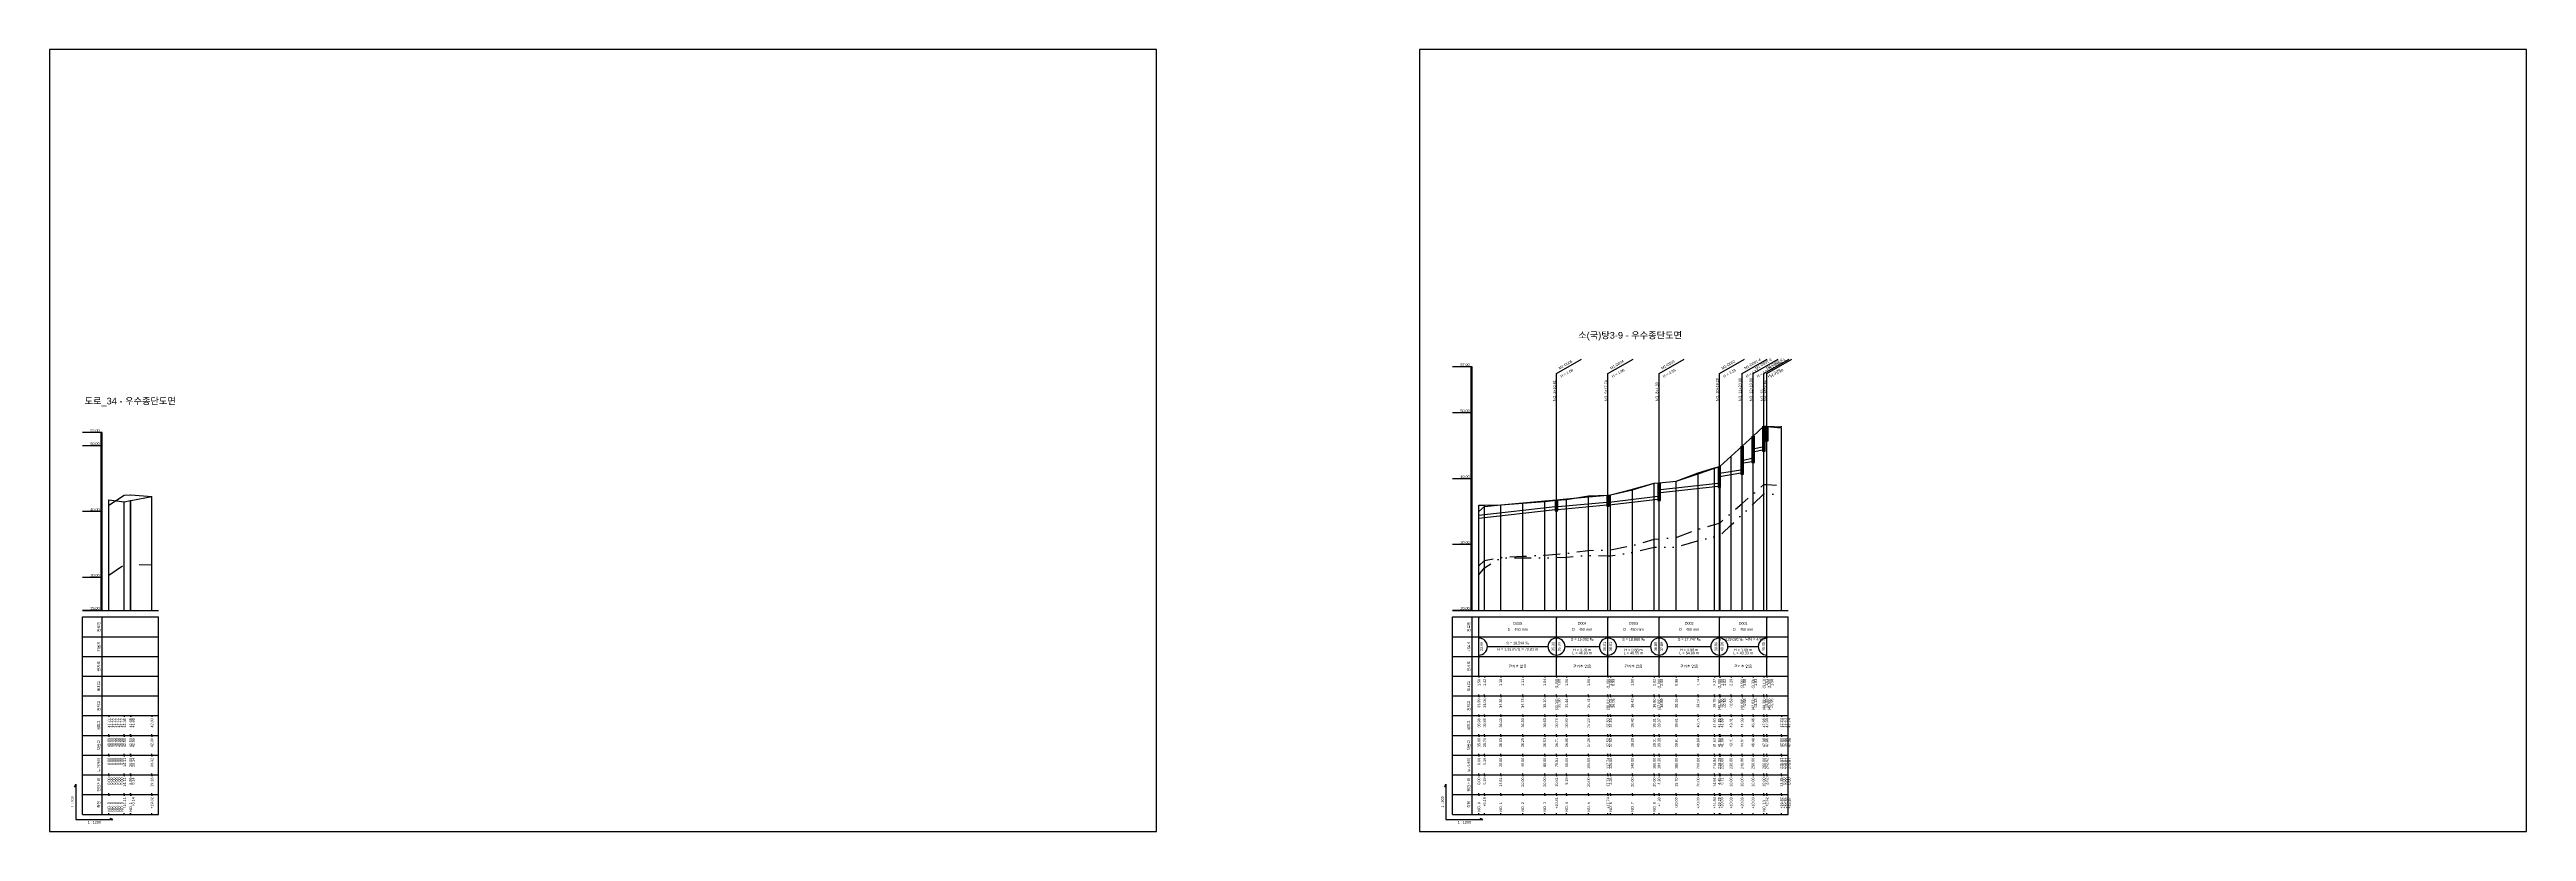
# Model space of a CAD drawing. Header units: millimetres. Extents: x -7351 to 135086, y 1419 to 5643.
# Drawn here: x 86559 to 88441, y 1419 to 2013 of the extents above; entities that cross this region are included whole.
import ezdxf
from ezdxf.enums import TextEntityAlignment as Align

# ---------------------------------------------------------------- set-up
doc = ezdxf.new("R2010")
doc.units = ezdxf.units.MM
doc.linetypes.add('DASHDOT', pattern=[25.4, 12.7, -6.35, 0, -6.35])
doc.linetypes.add('DIVIDE', pattern=[31.75, 12.7, -6.35, 0, -6.35, 0, -6.35])
for name, color, linetype in [('KZ_종단_계획선', 1, 'Continuous'), ('KZ_종단_관로', 4, 'Continuous'), ('KZ_종단_깃발', 7, 'Continuous'), ('KZ_종단_노선명', 7, 'Continuous'), ('KZ_종단_도각', 7, 'Continuous'), ('KZ_종단_맨홀', 4, 'Continuous'), ('KZ_종단_수직선', 7, 'Continuous'), ('KZ_종단_암선1', 56, 'DASHDOT'), ('KZ_종단_암선2', 4, 'DIVIDE'), ('KZ_종단_지반선', 3, 'Continuous'), ('KZ_종단_테이블문자', 7, 'Continuous'), ('KZ_종단_테이블선', 7, 'Continuous'), ('KZ_종단_폴대', 7, 'Continuous')]:
    doc.layers.add(name, color=color, linetype=linetype)
doc.styles.get("Standard").update_dxf_attribs({"font": 'arial.ttf'})

msp = doc.modelspace()

# ---------------------------------------------------------------- linework, layer by layer
at = {"layer": 'KZ_종단_계획선'}
for points in [[(87645.4, 1666.9), (87649.7, 1667), (87662, 1667.2), (87678.7, 1668.7), (87695.4, 1670.2), (87704.4, 1671), (87712, 1671.7), (87728.7, 1673.2), (87743.5, 1674.5), (87745.4, 1674.7), (87762, 1679.1), (87778.7, 1683.6), (87782.3, 1683.9), (87795.4, 1685.1), (87812, 1690.8), (87824.4, 1695), (87828.1, 1696.3), (87828.7, 1696.5), (87837, 1704.1), (87845.4, 1711.7), (87853.7, 1719.3), (87862, 1726.9), (87864.2, 1726.7), (87875.2, 1725.7), (87875.2, 1725.7), (87875.2, 1725.7), (87875.2, 1725.7)], [(86604.4, 1670.9), (86604.4, 1670.9), (86604.4, 1670.9), (86604.4, 1670.9), (86604.4, 1670.9), (86604.4, 1670.9), (86616.1, 1669.5), (86621, 1670.4), (86621.1, 1670.5), (86637.1, 1673.5)]]:
    msp.add_lwpolyline(points, dxfattribs=at)
at = {"layer": 'KZ_종단_관로'}
for p, q in [((87862, 1718.7), (87863.2, 1719)), ((87862, 1716.5), (87863.2, 1716.8)), ((87846.4, 1701.2), (87852.7, 1702.5)), ((87846.4, 1699), (87852.7, 1700.2)), ((87854.7, 1710), (87861, 1711.2)), ((87854.7, 1707.7), (87861, 1709)), ((87783.3, 1678.7), (87827.1, 1683.6)), ((87783.3, 1676.5), (87827.1, 1681.3)), ((87828.1, 1691.1), (87844.4, 1693.7)), ((87828.1, 1688.8), (87844.4, 1691.5)), ((87645.4, 1659.2), (87703.4, 1665.8)), ((87645.4, 1657), (87703.4, 1663.6)), ((87705.4, 1665.8), (87742.5, 1669.3)), ((87705.4, 1663.6), (87742.5, 1667.1)), ((87744.5, 1669.3), (87781.3, 1673.7)), ((87744.5, 1667.1), (87781.3, 1671.5))]:
    msp.add_line(p, q, dxfattribs=at)
at = {"layer": 'KZ_종단_깃발'}
for p, q in [((87704.4, 1766.9), (87723.4, 1777.9)), ((87743.5, 1766.9), (87762.5, 1777.9)), ((87782.3, 1766.9), (87801.3, 1777.9)), ((87828.1, 1766.9), (87847.2, 1777.9)), ((87845.4, 1766.9), (87864.4, 1777.9)), ((87853.7, 1766.9), (87872.7, 1777.9)), ((87862, 1766.9), (87881.1, 1777.9)), ((87864.2, 1766.9), (87883.3, 1777.9)), ((87704.4, 1587), (87704.4, 1766.9)), ((87743.5, 1587), (87743.5, 1766.9)), ((87782.3, 1587), (87782.3, 1766.9)), ((87828.1, 1587), (87828.1, 1766.9)), ((87845.4, 1587), (87845.4, 1766.9)), ((87853.7, 1587), (87853.7, 1766.9)), ((87862, 1587), (87862, 1766.9)), ((87864.2, 1587), (87864.2, 1766.9))]:
    msp.add_line(p, q, dxfattribs=at)
at = {"layer": 'KZ_종단_도각'}
for points in [[(86559.4, 1419), (87400.4, 1419), (87400.4, 2013), (86559.4, 2013)], [(87600.4, 1419), (88441.4, 1419), (88441.4, 2013), (87600.4, 2013)]]:
    msp.add_lwpolyline(points, close=True, dxfattribs=at)
at = {"layer": 'KZ_종단_맨홀'}
for points in [[(87852.7, 1719.3), (87852.7, 1699.3), (87854.7, 1699.3), (87854.7, 1719.3)], [(87861, 1726.9), (87861, 1708), (87863, 1708), (87863, 1726.9)], [(87863.2, 1726.7), (87863.2, 1715.9), (87865.2, 1715.9), (87865.2, 1726.7)], [(87827.1, 1696.3), (87827.1, 1680.4), (87829.1, 1680.4), (87829.1, 1696.3)], [(87844.4, 1711.7), (87844.4, 1690.5), (87846.4, 1690.5), (87846.4, 1711.7)], [(87781.3, 1683.9), (87781.3, 1670.5), (87783.3, 1670.5), (87783.3, 1683.9)], [(87703.4, 1671), (87703.4, 1662.6), (87705.4, 1662.6), (87705.4, 1671)], [(87742.5, 1674.5), (87742.5, 1666.1), (87744.5, 1666.1), (87744.5, 1674.5)]]:
    msp.add_lwpolyline(points, dxfattribs=at)
at = {"layer": 'KZ_종단_수직선'}
for p, q in [((87853.7, 1587), (87853.7, 1719.3)), ((87862, 1587), (87862, 1726.9)), ((87864.2, 1587), (87864.2, 1726.7)), ((87875.3, 1587), (87875.3, 1725.7)), ((87875.3, 1587), (87875.3, 1725.7)), ((87875.3, 1587), (87875.3, 1725.7)), ((87875.3, 1587), (87875.3, 1725.7)), ((87824.4, 1587), (87824.4, 1695)), ((87828.1, 1587), (87828.1, 1696.3)), ((87828.7, 1587), (87828.7, 1696.5)), ((87837, 1587), (87837, 1704.1)), ((87845.4, 1587), (87845.4, 1711.7)), ((87762, 1587), (87762, 1679.1)), ((87778.7, 1587), (87778.7, 1683.6)), ((87782.3, 1587), (87782.3, 1683.9)), ((87795.4, 1587), (87795.4, 1685.1)), ((87812, 1587), (87812, 1690.8)), ((86604.4, 1587), (86604.4, 1670.9)), ((86604.4, 1587), (86604.4, 1670.9)), ((86604.4, 1587), (86604.4, 1670.9)), ((86604.4, 1587), (86604.4, 1670.9)), ((86604.4, 1587), (86604.4, 1670.9)), ((86604.4, 1587), (86604.4, 1670.9)), ((86604.4, 1587), (86604.4, 1670.9)), ((86604.4, 1587), (86604.4, 1670.9)), ((86604.4, 1587), (86604.4, 1670.9)), ((86604.4, 1587), (86604.4, 1670.9)), ((86604.4, 1587), (86604.4, 1670.9)), ((86616.1, 1587), (86616.1, 1669.5)), ((86621, 1587), (86621, 1670.4)), ((86621.1, 1587), (86621.1, 1670.5)), ((86637.1, 1587), (86637.1, 1673.5)), ((87645.4, 1587), (87645.4, 1666.9)), ((87649.7, 1587), (87649.7, 1667)), ((87662, 1587), (87662, 1667.2)), ((87678.7, 1587), (87678.7, 1668.7)), ((87695.4, 1587), (87695.4, 1670.2)), ((87704.4, 1587), (87704.4, 1671)), ((87712, 1587), (87712, 1671.7)), ((87728.7, 1587), (87728.7, 1673.2)), ((87743.5, 1587), (87743.5, 1674.5)), ((87745.4, 1587), (87745.4, 1674.7))]:
    msp.add_line(p, q, dxfattribs=at)
at = {"layer": 'KZ_종단_암선1', "flags": 128}
for points in [[(87645.4, 1620.7), (87649.7, 1624.8), (87662, 1627.2), (87678.7, 1628.1), (87695.4, 1629), (87704.4, 1629.7), (87712, 1630.3), (87728.7, 1632.6), (87743.5, 1632.9), (87745.4, 1633), (87762, 1636.3), (87778.7, 1641.1), (87782.3, 1641.4), (87795.4, 1642.4), (87812, 1648.7), (87824.4, 1652.2), (87828.1, 1653.3), (87828.7, 1653.5), (87837, 1660.8), (87845.4, 1668.1), (87853.7, 1675.4), (87862, 1682.7), (87864.2, 1682.6), (87875.3, 1681.8), (87875.3, 1681.8), (87875.3, 1681.8), (87875.3, 1682.2)], [(86604.4, 1613.7), (86604.4, 1613.7), (86604.4, 1613.7), (86604.4, 1613.7), (86604.4, 1613.7), (86604.4, 1613.7), (86616.1, 1621.7), (86621, 1622.2), (86621.1, 1622.2), (86637.1, 1621.6)]]:
    msp.add_lwpolyline(points, dxfattribs=at)
at = {"layer": 'KZ_종단_암선2', "flags": 128}
msp.add_lwpolyline([(87645.4, 1613.9), (87649.7, 1619.4), (87662, 1627), (87678.7, 1627), (87695.4, 1626.9), (87704.4, 1627.1), (87712, 1627.4), (87728.7, 1628.8), (87743.5, 1628.4), (87745.4, 1628.4), (87762, 1631.1), (87778.7, 1635.1), (87782.3, 1635.1), (87795.4, 1635.1), (87812, 1640), (87824.4, 1643), (87828.1, 1643.9), (87828.7, 1644), (87837, 1651.9), (87845.4, 1659.8), (87853.7, 1667.6), (87862, 1675.4), (87864.2, 1675.4), (87875.3, 1675.3), (87875.3, 1675.3), (87875.3, 1675.3), (87875.3, 1675.6)], dxfattribs=at)
at = {"layer": 'KZ_종단_지반선', "flags": 128}
for points in [[(87645.4, 1662), (87649.7, 1665.8), (87662, 1667.2), (87678.7, 1668.5), (87695.4, 1669.7), (87704.4, 1670.6), (87712, 1671.3), (87728.7, 1673.9), (87743.5, 1674.6), (87745.4, 1674.7), (87762, 1678.5), (87778.7, 1683.6), (87782.3, 1683.9), (87795.4, 1685.1), (87812, 1691.4), (87824.4, 1695.2), (87828.1, 1696.3), (87828.7, 1696.5), (87837, 1704.1), (87845.4, 1711.7), (87853.7, 1719.3), (87862, 1726.9), (87864.2, 1726.9), (87875.3, 1726.5), (87875.3, 1726.5), (87875.3, 1726.5), (87875.3, 1726.9)], [(86604.4, 1667), (86604.4, 1667), (86604.4, 1667), (86604.4, 1667), (86604.4, 1667), (86604.4, 1667), (86616.1, 1674.5), (86621, 1674.8), (86621.1, 1674.8), (86637.1, 1673.5)]]:
    msp.add_lwpolyline(points, dxfattribs=at)
at = {"layer": 'KZ_종단_테이블문자'}
for p, q in [((87645.4, 1582), (87645.4, 1581)), ((87645.4, 1568), (87645.4, 1581)), ((87704.4, 1582), (87704.4, 1581)), ((87704.4, 1582), (87704.4, 1581)), ((87704.4, 1568), (87704.4, 1581)), ((87704.4, 1568), (87704.4, 1581)), ((87743.5, 1582), (87743.5, 1581)), ((87743.5, 1582), (87743.5, 1581)), ((87743.5, 1568), (87743.5, 1581)), ((87743.5, 1568), (87743.5, 1581)), ((87782.3, 1582), (87782.3, 1581)), ((87782.3, 1582), (87782.3, 1581)), ((87782.3, 1568), (87782.3, 1581)), ((87782.3, 1568), (87782.3, 1581)), ((87828.1, 1582), (87828.1, 1581)), ((87828.1, 1582), (87828.1, 1581)), ((87828.1, 1568), (87828.1, 1581)), ((87828.1, 1568), (87828.1, 1581)), ((87864.2, 1582), (87864.2, 1581)), ((87864.2, 1568), (87864.2, 1581)), ((87645.4, 1567), (87645.4, 1568)), ((87645.4, 1567), (87645.4, 1566)), ((87645.4, 1553), (87645.4, 1566)), ((87704.4, 1567), (87704.4, 1568)), ((87704.4, 1567), (87704.4, 1568)), ((87704.4, 1567), (87704.4, 1566)), ((87704.4, 1567), (87704.4, 1566)), ((87704.4, 1553), (87704.4, 1566)), ((87704.4, 1553), (87704.4, 1566)), ((87743.5, 1567), (87743.5, 1568)), ((87743.5, 1567), (87743.5, 1568)), ((87743.5, 1567), (87743.5, 1566)), ((87743.5, 1567), (87743.5, 1566)), ((87743.5, 1553), (87743.5, 1566)), ((87743.5, 1553), (87743.5, 1566)), ((87782.3, 1567), (87782.3, 1568)), ((87782.3, 1567), (87782.3, 1568)), ((87782.3, 1567), (87782.3, 1566)), ((87782.3, 1567), (87782.3, 1566)), ((87782.3, 1553), (87782.3, 1566)), ((87782.3, 1553), (87782.3, 1566)), ((87828.1, 1567), (87828.1, 1568)), ((87828.1, 1567), (87828.1, 1568)), ((87828.1, 1567), (87828.1, 1566)), ((87828.1, 1567), (87828.1, 1566)), ((87828.1, 1553), (87828.1, 1566)), ((87828.1, 1553), (87828.1, 1566)), ((87864.2, 1567), (87864.2, 1568)), ((87864.2, 1567), (87864.2, 1566)), ((87864.2, 1553), (87864.2, 1566)), ((87645.4, 1552), (87645.4, 1553)), ((87645.4, 1552), (87645.4, 1551)), ((87645.4, 1538), (87645.4, 1551)), ((87651.8, 1559.5), (87698, 1559.5)), ((87704.4, 1552), (87704.4, 1553)), ((87704.4, 1552), (87704.4, 1553)), ((87704.4, 1552), (87704.4, 1551)), ((87704.4, 1552), (87704.4, 1551)), ((87704.4, 1538), (87704.4, 1551)), ((87704.4, 1538), (87704.4, 1551)), ((87710.8, 1559.5), (87737.1, 1559.5)), ((87743.5, 1552), (87743.5, 1553)), ((87743.5, 1552), (87743.5, 1553)), ((87743.5, 1552), (87743.5, 1551)), ((87743.5, 1552), (87743.5, 1551)), ((87743.5, 1538), (87743.5, 1551)), ((87743.5, 1538), (87743.5, 1551)), ((87749.9, 1559.5), (87775.9, 1559.5)), ((87782.3, 1552), (87782.3, 1553)), ((87782.3, 1552), (87782.3, 1553)), ((87782.3, 1552), (87782.3, 1551)), ((87782.3, 1552), (87782.3, 1551)), ((87782.3, 1538), (87782.3, 1551)), ((87782.3, 1538), (87782.3, 1551)), ((87788.7, 1559.5), (87821.7, 1559.5)), ((87828.1, 1552), (87828.1, 1553)), ((87828.1, 1552), (87828.1, 1553)), ((87828.1, 1552), (87828.1, 1551)), ((87828.1, 1552), (87828.1, 1551)), ((87828.1, 1538), (87828.1, 1551)), ((87828.1, 1538), (87828.1, 1551)), ((87834.5, 1559.5), (87857.8, 1559.5)), ((87864.2, 1552), (87864.2, 1553)), ((87864.2, 1552), (87864.2, 1551)), ((87864.2, 1538), (87864.2, 1551)), ((87645.4, 1537), (87645.4, 1538)), ((87704.4, 1537), (87704.4, 1538)), ((87704.4, 1537), (87704.4, 1538)), ((87743.5, 1537), (87743.5, 1538)), ((87743.5, 1537), (87743.5, 1538)), ((87782.3, 1537), (87782.3, 1538)), ((87782.3, 1537), (87782.3, 1538)), ((87828.1, 1537), (87828.1, 1538)), ((87828.1, 1537), (87828.1, 1538)), ((87864.2, 1537), (87864.2, 1538))]:
    msp.add_line(p, q, dxfattribs=at)
for centre, start, end in [((87645.4, 1559.5), 270, 90), ((87704.4, 1559.5), 90, 270), ((87704.4, 1559.5), 270, 90), ((87743.5, 1559.5), 90, 270), ((87743.5, 1559.5), 270, 90), ((87782.3, 1559.5), 90, 270), ((87782.3, 1559.5), 270, 90), ((87828.1, 1559.5), 90, 270), ((87828.1, 1559.5), 270, 90), ((87864.2, 1559.5), 90, 270)]:
    msp.add_arc(centre, 6.5, start, end, dxfattribs=at)
at = {"layer": 'KZ_종단_테이블선'}
for p, q in [((86584.4, 1587), (86642.1, 1587)), ((86584.4, 1567), (86584.4, 1582)), ((86584.4, 1582), (86642.1, 1582)), ((86599.4, 1567), (86599.4, 1582)), ((86642.1, 1567), (86642.1, 1582)), ((87625.4, 1587), (87880.3, 1587)), ((87625.4, 1567), (87625.4, 1582)), ((87625.4, 1582), (87880.3, 1582)), ((87640.4, 1567), (87640.4, 1582)), ((87880.3, 1567), (87880.3, 1582)), ((86584.4, 1552), (86584.4, 1567)), ((86584.4, 1567), (86642.1, 1567)), ((86599.4, 1552), (86599.4, 1567)), ((86642.1, 1552), (86642.1, 1567)), ((87625.4, 1552), (87625.4, 1567)), ((87625.4, 1567), (87880.3, 1567)), ((87640.4, 1552), (87640.4, 1567)), ((87880.3, 1552), (87880.3, 1567)), ((86584.4, 1537), (86584.4, 1552)), ((86584.4, 1552), (86642.1, 1552)), ((86599.4, 1537), (86599.4, 1552)), ((86642.1, 1537), (86642.1, 1552)), ((87625.4, 1537), (87625.4, 1552)), ((87625.4, 1552), (87880.3, 1552)), ((87640.4, 1537), (87640.4, 1552)), ((87880.3, 1537), (87880.3, 1552)), ((86584.4, 1522), (86584.4, 1537)), ((86584.4, 1537), (86642.1, 1537)), ((86599.4, 1522), (86599.4, 1537)), ((86642.1, 1522), (86642.1, 1537)), ((87625.4, 1522), (87625.4, 1537)), ((87625.4, 1537), (87880.3, 1537)), ((87640.4, 1522), (87640.4, 1537)), ((87645.4, 1537), (87645.4, 1536)), ((87649.7, 1537), (87649.7, 1536)), ((87662, 1537), (87662, 1536)), ((87678.7, 1537), (87678.7, 1536)), ((87695.4, 1537), (87695.4, 1536)), ((87704.4, 1537), (87704.4, 1536)), ((87712, 1537), (87712, 1536)), ((87728.7, 1537), (87728.7, 1536)), ((87743.5, 1537), (87743.5, 1536)), ((87745.4, 1537), (87745.4, 1536)), ((87762, 1537), (87762, 1536)), ((87778.7, 1537), (87778.7, 1536)), ((87782.3, 1537), (87782.3, 1536)), ((87795.4, 1537), (87795.4, 1536)), ((87812, 1537), (87812, 1536)), ((87824.4, 1537), (87824.4, 1536)), ((87828.1, 1537), (87828.1, 1536)), ((87828.7, 1537), (87828.7, 1536)), ((87837, 1537), (87837, 1536)), ((87845.4, 1537), (87845.4, 1536)), ((87853.7, 1537), (87853.7, 1536)), ((87862, 1537), (87862, 1536)), ((87864.2, 1537), (87864.2, 1536)), ((87880.3, 1522), (87880.3, 1537)), ((86584.4, 1507), (86584.4, 1522)), ((86584.4, 1522), (86642.1, 1522)), ((86584.4, 1492), (86584.4, 1507)), ((86584.4, 1507), (86642.1, 1507)), ((86599.4, 1507), (86599.4, 1522)), ((86599.4, 1492), (86599.4, 1507)), ((86604.4, 1507), (86604.4, 1506)), ((86604.4, 1507), (86604.4, 1506)), ((86604.4, 1507), (86604.4, 1506)), ((86604.4, 1507), (86604.4, 1506)), ((86604.4, 1507), (86604.4, 1506)), ((86604.4, 1507), (86604.4, 1506)), ((86616.1, 1507), (86616.1, 1506)), ((86621, 1507), (86621, 1506)), ((86621.1, 1507), (86621.1, 1506)), ((86637.1, 1507), (86637.1, 1506)), ((86642.1, 1507), (86642.1, 1522)), ((86642.1, 1492), (86642.1, 1507)), ((87625.4, 1507), (87625.4, 1522)), ((87625.4, 1522), (87880.3, 1522)), ((87625.4, 1492), (87625.4, 1507)), ((87625.4, 1507), (87880.3, 1507)), ((87640.4, 1507), (87640.4, 1522)), ((87640.4, 1492), (87640.4, 1507)), ((87645.4, 1522), (87645.4, 1523)), ((87645.4, 1522), (87645.4, 1521)), ((87645.4, 1507), (87645.4, 1508)), ((87645.4, 1507), (87645.4, 1506)), ((87649.7, 1522), (87649.7, 1523)), ((87649.7, 1522), (87649.7, 1521)), ((87649.7, 1507), (87649.7, 1508)), ((87649.7, 1507), (87649.7, 1506)), ((87662, 1522), (87662, 1523)), ((87662, 1522), (87662, 1521)), ((87662, 1507), (87662, 1508)), ((87662, 1507), (87662, 1506)), ((87678.7, 1522), (87678.7, 1523)), ((87678.7, 1522), (87678.7, 1521)), ((87678.7, 1507), (87678.7, 1508)), ((87678.7, 1507), (87678.7, 1506)), ((87695.4, 1522), (87695.4, 1523)), ((87695.4, 1522), (87695.4, 1521)), ((87695.4, 1507), (87695.4, 1508)), ((87695.4, 1507), (87695.4, 1506)), ((87704.4, 1522), (87704.4, 1523)), ((87704.4, 1522), (87704.4, 1521)), ((87704.4, 1507), (87704.4, 1508)), ((87704.4, 1507), (87704.4, 1506)), ((87712, 1522), (87712, 1523)), ((87712, 1522), (87712, 1521)), ((87712, 1507), (87712, 1508)), ((87712, 1507), (87712, 1506)), ((87728.7, 1522), (87728.7, 1523)), ((87728.7, 1522), (87728.7, 1521)), ((87728.7, 1507), (87728.7, 1508)), ((87728.7, 1507), (87728.7, 1506)), ((87743.5, 1522), (87743.5, 1523)), ((87743.5, 1522), (87743.5, 1521)), ((87743.5, 1507), (87743.5, 1508)), ((87743.5, 1507), (87743.5, 1506)), ((87745.4, 1522), (87745.4, 1523)), ((87745.4, 1522), (87745.4, 1521)), ((87745.4, 1507), (87745.4, 1508)), ((87745.4, 1507), (87745.4, 1506)), ((87762, 1522), (87762, 1523)), ((87762, 1522), (87762, 1521)), ((87762, 1507), (87762, 1508)), ((87762, 1507), (87762, 1506)), ((87778.7, 1522), (87778.7, 1523)), ((87778.7, 1522), (87778.7, 1521)), ((87778.7, 1507), (87778.7, 1508)), ((87778.7, 1507), (87778.7, 1506)), ((87782.3, 1522), (87782.3, 1523)), ((87782.3, 1522), (87782.3, 1521)), ((87782.3, 1507), (87782.3, 1508)), ((87782.3, 1507), (87782.3, 1506)), ((87795.4, 1522), (87795.4, 1523)), ((87795.4, 1522), (87795.4, 1521)), ((87795.4, 1507), (87795.4, 1508)), ((87795.4, 1507), (87795.4, 1506)), ((87812, 1522), (87812, 1523)), ((87812, 1522), (87812, 1521)), ((87812, 1507), (87812, 1508)), ((87812, 1507), (87812, 1506)), ((87824.4, 1522), (87824.4, 1523)), ((87824.4, 1522), (87824.4, 1521)), ((87824.4, 1507), (87824.4, 1508)), ((87824.4, 1507), (87824.4, 1506)), ((87828.1, 1522), (87828.1, 1523)), ((87828.1, 1522), (87828.1, 1521)), ((87828.1, 1507), (87828.1, 1508)), ((87828.1, 1507), (87828.1, 1506)), ((87828.7, 1522), (87828.7, 1523)), ((87828.7, 1522), (87828.7, 1521)), ((87828.7, 1507), (87828.7, 1508)), ((87828.7, 1507), (87828.7, 1506)), ((87837, 1522), (87837, 1523)), ((87837, 1522), (87837, 1521)), ((87837, 1507), (87837, 1508)), ((87837, 1507), (87837, 1506)), ((87845.4, 1522), (87845.4, 1523)), ((87845.4, 1522), (87845.4, 1521)), ((87845.4, 1507), (87845.4, 1508)), ((87845.4, 1507), (87845.4, 1506)), ((87853.7, 1522), (87853.7, 1523)), ((87853.7, 1522), (87853.7, 1521)), ((87853.7, 1507), (87853.7, 1508)), ((87853.7, 1507), (87853.7, 1506)), ((87862, 1522), (87862, 1523)), ((87862, 1522), (87862, 1521)), ((87862, 1507), (87862, 1508)), ((87862, 1507), (87862, 1506)), ((87864.2, 1522), (87864.2, 1523)), ((87864.2, 1522), (87864.2, 1521)), ((87864.2, 1507), (87864.2, 1508)), ((87864.2, 1507), (87864.2, 1506)), ((87875.3, 1507), (87875.3, 1506)), ((87875.3, 1507), (87875.3, 1506)), ((87875.3, 1507), (87875.3, 1506)), ((87875.3, 1507), (87875.3, 1506)), ((87880.3, 1507), (87880.3, 1522)), ((87880.3, 1492), (87880.3, 1507)), ((86584.4, 1477), (86584.4, 1492)), ((86584.4, 1492), (86642.1, 1492)), ((86599.4, 1477), (86599.4, 1492)), ((86604.4, 1492), (86604.4, 1493)), ((86604.4, 1492), (86604.4, 1493)), ((86604.4, 1492), (86604.4, 1493)), ((86604.4, 1492), (86604.4, 1493)), ((86604.4, 1492), (86604.4, 1493)), ((86604.4, 1492), (86604.4, 1493)), ((86604.4, 1492), (86604.4, 1491)), ((86604.4, 1492), (86604.4, 1491)), ((86604.4, 1492), (86604.4, 1491)), ((86604.4, 1492), (86604.4, 1491)), ((86604.4, 1492), (86604.4, 1491)), ((86604.4, 1492), (86604.4, 1491)), ((86616.1, 1492), (86616.1, 1493)), ((86616.1, 1492), (86616.1, 1491)), ((86621, 1492), (86621, 1493)), ((86621, 1492), (86621, 1491)), ((86621.1, 1492), (86621.1, 1493)), ((86621.1, 1492), (86621.1, 1491)), ((86637.1, 1492), (86637.1, 1493)), ((86637.1, 1492), (86637.1, 1491)), ((86642.1, 1477), (86642.1, 1492)), ((87625.4, 1477), (87625.4, 1492)), ((87625.4, 1492), (87880.3, 1492)), ((87640.4, 1477), (87640.4, 1492)), ((87645.4, 1492), (87645.4, 1493)), ((87645.4, 1492), (87645.4, 1491)), ((87649.7, 1492), (87649.7, 1493)), ((87649.7, 1492), (87649.7, 1491)), ((87662, 1492), (87662, 1493)), ((87662, 1492), (87662, 1491)), ((87678.7, 1492), (87678.7, 1493)), ((87678.7, 1492), (87678.7, 1491)), ((87695.4, 1492), (87695.4, 1493)), ((87695.4, 1492), (87695.4, 1491)), ((87704.4, 1492), (87704.4, 1493)), ((87704.4, 1492), (87704.4, 1491)), ((87712, 1492), (87712, 1493)), ((87712, 1492), (87712, 1491)), ((87728.7, 1492), (87728.7, 1493)), ((87728.7, 1492), (87728.7, 1491)), ((87743.5, 1492), (87743.5, 1493)), ((87743.5, 1492), (87743.5, 1491)), ((87745.4, 1492), (87745.4, 1493)), ((87745.4, 1492), (87745.4, 1491)), ((87762, 1492), (87762, 1493)), ((87762, 1492), (87762, 1491)), ((87778.7, 1492), (87778.7, 1493)), ((87778.7, 1492), (87778.7, 1491)), ((87782.3, 1492), (87782.3, 1493)), ((87782.3, 1492), (87782.3, 1491)), ((87795.4, 1492), (87795.4, 1493)), ((87795.4, 1492), (87795.4, 1491)), ((87812, 1492), (87812, 1493)), ((87812, 1492), (87812, 1491)), ((87824.4, 1492), (87824.4, 1493)), ((87824.4, 1492), (87824.4, 1491)), ((87828.1, 1492), (87828.1, 1493)), ((87828.1, 1492), (87828.1, 1491)), ((87828.7, 1492), (87828.7, 1493)), ((87828.7, 1492), (87828.7, 1491)), ((87837, 1492), (87837, 1493)), ((87837, 1492), (87837, 1491)), ((87845.4, 1492), (87845.4, 1493)), ((87845.4, 1492), (87845.4, 1491)), ((87853.7, 1492), (87853.7, 1493)), ((87853.7, 1492), (87853.7, 1491)), ((87862, 1492), (87862, 1493)), ((87862, 1492), (87862, 1491)), ((87864.2, 1492), (87864.2, 1493)), ((87864.2, 1492), (87864.2, 1491)), ((87875.3, 1492), (87875.3, 1493)), ((87875.3, 1492), (87875.3, 1493)), ((87875.3, 1492), (87875.3, 1493)), ((87875.3, 1492), (87875.3, 1493)), ((87875.3, 1492), (87875.3, 1491)), ((87875.3, 1492), (87875.3, 1491)), ((87875.3, 1492), (87875.3, 1491)), ((87875.3, 1492), (87875.3, 1491)), ((87880.3, 1477), (87880.3, 1492)), ((86584.4, 1462), (86584.4, 1477)), ((86584.4, 1477), (86642.1, 1477)), ((86599.4, 1462), (86599.4, 1477)), ((86604.4, 1477), (86604.4, 1478)), ((86604.4, 1477), (86604.4, 1478)), ((86604.4, 1477), (86604.4, 1478)), ((86604.4, 1477), (86604.4, 1478)), ((86604.4, 1477), (86604.4, 1478)), ((86604.4, 1477), (86604.4, 1478)), ((86604.4, 1477), (86604.4, 1476)), ((86604.4, 1477), (86604.4, 1476)), ((86604.4, 1477), (86604.4, 1476)), ((86604.4, 1477), (86604.4, 1476)), ((86604.4, 1477), (86604.4, 1476)), ((86604.4, 1477), (86604.4, 1476)), ((86616.1, 1477), (86616.1, 1478)), ((86616.1, 1477), (86616.1, 1476)), ((86621, 1477), (86621, 1478)), ((86621, 1477), (86621, 1476)), ((86621.1, 1477), (86621.1, 1478)), ((86621.1, 1477), (86621.1, 1476)), ((86637.1, 1477), (86637.1, 1478)), ((86637.1, 1477), (86637.1, 1476)), ((86642.1, 1462), (86642.1, 1477)), ((87625.4, 1462), (87625.4, 1477)), ((87625.4, 1477), (87880.3, 1477)), ((87640.4, 1462), (87640.4, 1477)), ((87645.4, 1477), (87645.4, 1478)), ((87645.4, 1477), (87645.4, 1476)), ((87649.7, 1477), (87649.7, 1478)), ((87649.7, 1477), (87649.7, 1476)), ((87662, 1477), (87662, 1478)), ((87662, 1477), (87662, 1476)), ((87678.7, 1477), (87678.7, 1478)), ((87678.7, 1477), (87678.7, 1476)), ((87695.4, 1477), (87695.4, 1478)), ((87695.4, 1477), (87695.4, 1476)), ((87704.4, 1477), (87704.4, 1478)), ((87704.4, 1477), (87704.4, 1476)), ((87712, 1477), (87712, 1478)), ((87712, 1477), (87712, 1476)), ((87728.7, 1477), (87728.7, 1478)), ((87728.7, 1477), (87728.7, 1476)), ((87743.5, 1477), (87743.5, 1478)), ((87743.5, 1477), (87743.5, 1476)), ((87745.4, 1477), (87745.4, 1478)), ((87745.4, 1477), (87745.4, 1476)), ((87762, 1477), (87762, 1478)), ((87762, 1477), (87762, 1476)), ((87778.7, 1477), (87778.7, 1478)), ((87778.7, 1477), (87778.7, 1476)), ((87782.3, 1477), (87782.3, 1478)), ((87782.3, 1477), (87782.3, 1476)), ((87795.4, 1477), (87795.4, 1478)), ((87795.4, 1477), (87795.4, 1476)), ((87812, 1477), (87812, 1478)), ((87812, 1477), (87812, 1476)), ((87824.4, 1477), (87824.4, 1478)), ((87824.4, 1477), (87824.4, 1476)), ((87828.1, 1477), (87828.1, 1478)), ((87828.1, 1477), (87828.1, 1476)), ((87828.7, 1477), (87828.7, 1478)), ((87828.7, 1477), (87828.7, 1476)), ((87837, 1477), (87837, 1478)), ((87837, 1477), (87837, 1476)), ((87845.4, 1477), (87845.4, 1478)), ((87845.4, 1477), (87845.4, 1476)), ((87853.7, 1477), (87853.7, 1478)), ((87853.7, 1477), (87853.7, 1476)), ((87862, 1477), (87862, 1478)), ((87862, 1477), (87862, 1476)), ((87864.2, 1477), (87864.2, 1478)), ((87864.2, 1477), (87864.2, 1476)), ((87875.3, 1477), (87875.3, 1478)), ((87875.3, 1477), (87875.3, 1478)), ((87875.3, 1477), (87875.3, 1478)), ((87875.3, 1477), (87875.3, 1478)), ((87875.3, 1477), (87875.3, 1476)), ((87875.3, 1477), (87875.3, 1476)), ((87875.3, 1477), (87875.3, 1476)), ((87875.3, 1477), (87875.3, 1476)), ((87880.3, 1462), (87880.3, 1477)), ((86584.4, 1447), (86584.4, 1462)), ((86584.4, 1462), (86642.1, 1462)), ((86599.4, 1447), (86599.4, 1462)), ((86604.4, 1462), (86604.4, 1463)), ((86604.4, 1462), (86604.4, 1463)), ((86604.4, 1462), (86604.4, 1463)), ((86604.4, 1462), (86604.4, 1463)), ((86604.4, 1462), (86604.4, 1463)), ((86604.4, 1462), (86604.4, 1463)), ((86604.4, 1462), (86604.4, 1461)), ((86604.4, 1462), (86604.4, 1461)), ((86604.4, 1462), (86604.4, 1461)), ((86604.4, 1462), (86604.4, 1461)), ((86604.4, 1462), (86604.4, 1461)), ((86604.4, 1462), (86604.4, 1461)), ((86616.1, 1462), (86616.1, 1463)), ((86616.1, 1462), (86616.1, 1461)), ((86621, 1462), (86621, 1463)), ((86621, 1462), (86621, 1461)), ((86621.1, 1462), (86621.1, 1463)), ((86621.1, 1462), (86621.1, 1461)), ((86637.1, 1462), (86637.1, 1463)), ((86637.1, 1462), (86637.1, 1461)), ((86642.1, 1447), (86642.1, 1462)), ((87625.4, 1447), (87625.4, 1462)), ((87625.4, 1462), (87880.3, 1462)), ((87640.4, 1447), (87640.4, 1462)), ((87645.4, 1462), (87645.4, 1463)), ((87645.4, 1462), (87645.4, 1461)), ((87649.7, 1462), (87649.7, 1463)), ((87649.7, 1462), (87649.7, 1461)), ((87662, 1462), (87662, 1463)), ((87662, 1462), (87662, 1461)), ((87678.7, 1462), (87678.7, 1463)), ((87678.7, 1462), (87678.7, 1461)), ((87695.4, 1462), (87695.4, 1463)), ((87695.4, 1462), (87695.4, 1461)), ((87704.4, 1462), (87704.4, 1463)), ((87704.4, 1462), (87704.4, 1461)), ((87712, 1462), (87712, 1463)), ((87712, 1462), (87712, 1461)), ((87728.7, 1462), (87728.7, 1463)), ((87728.7, 1462), (87728.7, 1461)), ((87743.5, 1462), (87743.5, 1463)), ((87743.5, 1462), (87743.5, 1461)), ((87745.4, 1462), (87745.4, 1463)), ((87745.4, 1462), (87745.4, 1461)), ((87762, 1462), (87762, 1463)), ((87762, 1462), (87762, 1461)), ((87778.7, 1462), (87778.7, 1463)), ((87778.7, 1462), (87778.7, 1461)), ((87782.3, 1462), (87782.3, 1463)), ((87782.3, 1462), (87782.3, 1461)), ((87795.4, 1462), (87795.4, 1463)), ((87795.4, 1462), (87795.4, 1461)), ((87812, 1462), (87812, 1463)), ((87812, 1462), (87812, 1461)), ((87824.4, 1462), (87824.4, 1463)), ((87824.4, 1462), (87824.4, 1461)), ((87828.1, 1462), (87828.1, 1463)), ((87828.1, 1462), (87828.1, 1461)), ((87828.7, 1462), (87828.7, 1463)), ((87828.7, 1462), (87828.7, 1461)), ((87837, 1462), (87837, 1463)), ((87837, 1462), (87837, 1461)), ((87845.4, 1462), (87845.4, 1463)), ((87845.4, 1462), (87845.4, 1461)), ((87853.7, 1462), (87853.7, 1463)), ((87853.7, 1462), (87853.7, 1461)), ((87862, 1462), (87862, 1463)), ((87862, 1462), (87862, 1461)), ((87864.2, 1462), (87864.2, 1463)), ((87864.2, 1462), (87864.2, 1461)), ((87875.3, 1462), (87875.3, 1463)), ((87875.3, 1462), (87875.3, 1463)), ((87875.3, 1462), (87875.3, 1463)), ((87875.3, 1462), (87875.3, 1463)), ((87875.3, 1462), (87875.3, 1461)), ((87875.3, 1462), (87875.3, 1461)), ((87875.3, 1462), (87875.3, 1461)), ((87875.3, 1462), (87875.3, 1461)), ((87880.3, 1447), (87880.3, 1462)), ((86584.4, 1432), (86584.4, 1447)), ((86584.4, 1447), (86642.1, 1447)), ((86584.4, 1432), (86642.1, 1432)), ((86599.4, 1432), (86599.4, 1447)), ((86604.4, 1447), (86604.4, 1448)), ((86604.4, 1447), (86604.4, 1448)), ((86604.4, 1447), (86604.4, 1448)), ((86604.4, 1447), (86604.4, 1448)), ((86604.4, 1447), (86604.4, 1448)), ((86604.4, 1447), (86604.4, 1448)), ((86604.4, 1447), (86604.4, 1446)), ((86604.4, 1447), (86604.4, 1446)), ((86604.4, 1447), (86604.4, 1446)), ((86604.4, 1447), (86604.4, 1446)), ((86604.4, 1447), (86604.4, 1446)), ((86604.4, 1447), (86604.4, 1446)), ((86604.4, 1432), (86604.4, 1433)), ((86604.4, 1432), (86604.4, 1433)), ((86604.4, 1432), (86604.4, 1433)), ((86604.4, 1432), (86604.4, 1433)), ((86604.4, 1432), (86604.4, 1433)), ((86604.4, 1432), (86604.4, 1433)), ((86616.1, 1447), (86616.1, 1448)), ((86616.1, 1447), (86616.1, 1446)), ((86616.1, 1432), (86616.1, 1433)), ((86621, 1447), (86621, 1448)), ((86621, 1447), (86621, 1446)), ((86621, 1432), (86621, 1433)), ((86621.1, 1447), (86621.1, 1448)), ((86621.1, 1447), (86621.1, 1446)), ((86621.1, 1432), (86621.1, 1433)), ((86637.1, 1447), (86637.1, 1448)), ((86637.1, 1447), (86637.1, 1446)), ((86637.1, 1432), (86637.1, 1433)), ((86642.1, 1432), (86642.1, 1447)), ((87625.4, 1432), (87625.4, 1447)), ((87625.4, 1447), (87880.3, 1447)), ((87625.4, 1432), (87880.3, 1432)), ((87640.4, 1432), (87640.4, 1447)), ((87645.4, 1447), (87645.4, 1448)), ((87645.4, 1447), (87645.4, 1446)), ((87645.4, 1432), (87645.4, 1433)), ((87649.7, 1447), (87649.7, 1448)), ((87649.7, 1447), (87649.7, 1446)), ((87649.7, 1432), (87649.7, 1433)), ((87662, 1447), (87662, 1448)), ((87662, 1447), (87662, 1446)), ((87662, 1432), (87662, 1433)), ((87678.7, 1447), (87678.7, 1448)), ((87678.7, 1447), (87678.7, 1446)), ((87678.7, 1432), (87678.7, 1433)), ((87695.4, 1447), (87695.4, 1448)), ((87695.4, 1447), (87695.4, 1446)), ((87695.4, 1432), (87695.4, 1433)), ((87704.4, 1447), (87704.4, 1448)), ((87704.4, 1447), (87704.4, 1446)), ((87704.4, 1432), (87704.4, 1433)), ((87712, 1447), (87712, 1448)), ((87712, 1447), (87712, 1446)), ((87712, 1432), (87712, 1433)), ((87728.7, 1447), (87728.7, 1448)), ((87728.7, 1447), (87728.7, 1446)), ((87728.7, 1432), (87728.7, 1433)), ((87743.5, 1447), (87743.5, 1448)), ((87743.5, 1447), (87743.5, 1446)), ((87743.5, 1432), (87743.5, 1433)), ((87745.4, 1447), (87745.4, 1448)), ((87745.4, 1447), (87745.4, 1446)), ((87745.4, 1432), (87745.4, 1433)), ((87762, 1447), (87762, 1448)), ((87762, 1447), (87762, 1446)), ((87762, 1432), (87762, 1433)), ((87778.7, 1447), (87778.7, 1448)), ((87778.7, 1447), (87778.7, 1446)), ((87778.7, 1432), (87778.7, 1433)), ((87782.3, 1447), (87782.3, 1448)), ((87782.3, 1447), (87782.3, 1446)), ((87782.3, 1432), (87782.3, 1433)), ((87795.4, 1447), (87795.4, 1448)), ((87795.4, 1447), (87795.4, 1446)), ((87795.4, 1432), (87795.4, 1433)), ((87812, 1447), (87812, 1448)), ((87812, 1447), (87812, 1446)), ((87812, 1432), (87812, 1433)), ((87824.4, 1447), (87824.4, 1448)), ((87824.4, 1447), (87824.4, 1446)), ((87824.4, 1432), (87824.4, 1433)), ((87828.1, 1447), (87828.1, 1448)), ((87828.1, 1447), (87828.1, 1446)), ((87828.1, 1432), (87828.1, 1433)), ((87828.7, 1447), (87828.7, 1448)), ((87828.7, 1447), (87828.7, 1446)), ((87828.7, 1432), (87828.7, 1433)), ((87837, 1447), (87837, 1448)), ((87837, 1447), (87837, 1446)), ((87837, 1432), (87837, 1433)), ((87845.4, 1447), (87845.4, 1448)), ((87845.4, 1447), (87845.4, 1446)), ((87845.4, 1432), (87845.4, 1433)), ((87853.7, 1447), (87853.7, 1448)), ((87853.7, 1447), (87853.7, 1446)), ((87853.7, 1432), (87853.7, 1433)), ((87862, 1447), (87862, 1448)), ((87862, 1447), (87862, 1446)), ((87862, 1432), (87862, 1433)), ((87864.2, 1447), (87864.2, 1448)), ((87864.2, 1447), (87864.2, 1446)), ((87864.2, 1432), (87864.2, 1433)), ((87875.3, 1447), (87875.3, 1448)), ((87875.3, 1447), (87875.3, 1448)), ((87875.3, 1447), (87875.3, 1448)), ((87875.3, 1447), (87875.3, 1448)), ((87875.3, 1447), (87875.3, 1446)), ((87875.3, 1447), (87875.3, 1446)), ((87875.3, 1447), (87875.3, 1446)), ((87875.3, 1447), (87875.3, 1446)), ((87875.3, 1432), (87875.3, 1433)), ((87875.3, 1432), (87875.3, 1433)), ((87875.3, 1432), (87875.3, 1433)), ((87875.3, 1432), (87875.3, 1433)), ((87880.3, 1432), (87880.3, 1447))]:
    msp.add_line(p, q, dxfattribs=at)
for points in [[(86579.4, 1453), (86578.4, 1453), (86579.4, 1455), (86579.4, 1428), (86607.4, 1428), (86605.4, 1429), (86605.4, 1428)], [(87620.4, 1453), (87619.4, 1453), (87620.4, 1455), (87620.4, 1428), (87648.4, 1428), (87646.4, 1429), (87646.4, 1428)]]:
    msp.add_lwpolyline(points, dxfattribs=at)
at = {"layer": 'KZ_종단_폴대'}
for p, q in [((87640.4, 1772), (87625.4, 1772)), ((87640.4, 1737), (87625.4, 1737)), ((86599.4, 1722), (86584.4, 1722)), ((86599.4, 1712), (86584.4, 1712)), ((87640.4, 1687), (87625.4, 1687)), ((86599.4, 1662), (86584.4, 1662)), ((87640.4, 1637), (87625.4, 1637)), ((86599.4, 1612), (86584.4, 1612)), ((86599.4, 1587), (86584.4, 1587)), ((87640.4, 1587), (87625.4, 1587))]:
    msp.add_line(p, q, dxfattribs=at)
for points in [[(87639.9, 1767, 1, 1, 0), (87639.9, 1772, 1, 1, 0)], [(87639.9, 1747, 1, 1, 0), (87639.9, 1757, 1, 1, 0)], [(87639.9, 1727, 1, 1, 0), (87639.9, 1737, 1, 1, 0)], [(87639.9, 1707, 1, 1, 0), (87639.9, 1717, 1, 1, 0)], [(86598.9, 1702, 1, 1, 0), (86598.9, 1712, 1, 1, 0)], [(87639.9, 1687, 1, 1, 0), (87639.9, 1697, 1, 1, 0)], [(86598.9, 1682, 1, 1, 0), (86598.9, 1692, 1, 1, 0)], [(87639.9, 1667, 1, 1, 0), (87639.9, 1677, 1, 1, 0)], [(86598.9, 1662, 1, 1, 0), (86598.9, 1672, 1, 1, 0)], [(87639.9, 1647, 1, 1, 0), (87639.9, 1657, 1, 1, 0)], [(86598.9, 1642, 1, 1, 0), (86598.9, 1652, 1, 1, 0)], [(87639.9, 1627, 1, 1, 0), (87639.9, 1637, 1, 1, 0)], [(86598.9, 1622, 1, 1, 0), (86598.9, 1632, 1, 1, 0)], [(86598.9, 1602, 1, 1, 0), (86598.9, 1612, 1, 1, 0)], [(87639.9, 1607, 1, 1, 0), (87639.9, 1617, 1, 1, 0)], [(86598.9, 1587, 1, 1, 0), (86598.9, 1592, 1, 1, 0)], [(87639.9, 1587, 1, 1, 0), (87639.9, 1597, 1, 1, 0)]]:
    msp.add_lwpolyline(points, format="xyseb", dxfattribs=at)
for points in [[(87640.4, 1587), (87640.4, 1772), (87639.4, 1772), (87639.4, 1587), (87640.4, 1587)], [(86599.4, 1587), (86599.4, 1722), (86598.4, 1722), (86598.4, 1587), (86599.4, 1587)]]:
    msp.add_lwpolyline(points, dxfattribs=at)

# ---------------------------------------------------------------- texts
at = {"layer": 'KZ_종단_깃발'}
for s, rotation, p in [('M1-D005', 30, (87707, 1769.4)), ('M1-D004', 30, (87746.1, 1769.4)), ('M1-D003', 30, (87784.9, 1769.4)), ('M1-D002', 30, (87830.7, 1769.4)), ('M1-D001-4', 30, (87848, 1769.4)), ('M1-D001-3', 30, (87856.3, 1769.4)), ('M1-D001-2', 30, (87864.6, 1769.4)), ('M1-D001-1', 30, (87866.8, 1769.4)), ('NO. 3+10.81', 90, (87704.4, 1745.9)), ('NO. 5+17.74', 90, (87743.5, 1745.9)), ('NO. 8+4.30', 90, (87782.3, 1745.9)), ('NO. 10+19.29', 90, (87828.1, 1745.9)), ('NO. 11+20.00', 90, (87845.4, 1745.9)), ('NO. 12+10.00', 90, (87853.7, 1745.9)), ('NO. 13', 90, (87862, 1745.9)), ('NO. 13+2.62', 90, (87864.2, 1745.9))]:
    msp.add_text(s, height=2, rotation=rotation, dxfattribs=at).set_placement(p, align=Align.BOTTOM_LEFT)
for s, p in [('H = 1.68', (87707, 1765.4)), ('H = 1.68', (87746.1, 1765.4)), ('H = 2.68', (87784.9, 1765.4)), ('H = 3.18', (87830.7, 1765.4)), ('H = 4.24', (87848, 1765.4)), ('H = 4.01', (87856.3, 1765.4)), ('H = 3.78', (87864.6, 1765.4)), ('H = 2.18', (87866.8, 1765.4))]:
    msp.add_text(s, height=2, rotation=30, dxfattribs=at).set_placement(p, align=Align.TOP_LEFT)
at = {"layer": 'KZ_종단_노선명'}
for s, p in [('소(국)탕3-9 - 우수종단도면', (87760.3, 1792)), ('도로_34 - 우수종단도면', (86620.7, 1742))]:
    msp.add_text(s, height=5, dxfattribs=at).set_placement(p, align=Align.BOTTOM_CENTER)
at = {"layer": 'KZ_종단_테이블문자'}
for s, p in [('33.99', (87646.4, 1559.5)), ('35.30', (87705.4, 1559.5)), ('36.01', (87744.5, 1559.5)), ('37.89', (87783.3, 1559.5)), ('40.36', (87829.1, 1559.5))]:
    msp.add_text(s, height=2, rotation=90, dxfattribs=at).set_placement(p, align=Align.TOP_CENTER)
for s, p in [('S = 18.598 ‰', (87674.9, 1560.5)), ('D005', (87674.9, 1575.5)), ('D004', (87723.9, 1575.5)), ('D003', (87762.9, 1575.5)), ('D002', (87805.2, 1575.5)), ('D001', (87846.2, 1575.5)), ('L = 46.93 m', (87723.9, 1553)), ('H = 0.70 m', (87723.9, 1555.4)), ('L = 46.55 m', (87762.9, 1553)), ('H = 0.88 m', (87762.9, 1555.4)), ('L = 54.99 m', (87805.2, 1553)), ('H = 0.98 m', (87805.2, 1555.4)), ('L = 43.33 m', (87846.2, 1553)), ('H = 1.09 m', (87846.2, 1555.4))]:
    msp.add_text(s, height=2, dxfattribs=at).set_placement(p, align=Align.BOTTOM_CENTER)
for s, p in [('D = 450 mm', (87674.9, 1573.5)), ('S = 15.002 ‰', (87723.9, 1566)), ('D = 450 mm', (87723.9, 1573.5)), ('S = 18.860 ‰', (87762.9, 1566)), ('D = 450 mm', (87762.9, 1573.5)), ('S = 17.747 ‰', (87805.2, 1566)), ('D = 450 mm', (87805.2, 1573.5)), ('S = 129.020 ‰  낙차 = 4.50 m', (87846.2, 1566)), ('D = 450 mm', (87846.2, 1573.5)), ('H = 1.32 m / L = 70.81 m', (87674.9, 1558.5))]:
    msp.add_text(s, height=2, dxfattribs=at).set_placement(p, align=Align.TOP_CENTER)
for s, p in [('35.30', (87703.4, 1559.5)), ('36.01', (87742.5, 1559.5)), ('36.89', (87781.3, 1559.5)), ('38.86', (87827.1, 1559.5)), ('45.95', (87863.2, 1559.5))]:
    msp.add_text(s, height=2, rotation=90, dxfattribs=at).set_placement(p, align=Align.BOTTOM_CENTER)
for p in [(87674.9, 1544.5), (87723.9, 1544.5), (87762.9, 1544.5), (87805.2, 1544.5), (87846.2, 1544.5)]:
    msp.add_text('관기초 없음', height=2, dxfattribs=at).set_placement(p, align=Align.MIDDLE_CENTER)
for s, p in [('1.50', (87645.4, 1535)), ('1.42', (87649.7, 1535)), ('1.18', (87662, 1535)), ('1.11', (87678.7, 1535)), ('1.04', (87695.4, 1535)), ('(1.00)', (87704.4, 1535)), ('1.00', (87706.4, 1535)), ('1.00', (87712, 1535)), ('1.00', (87728.7, 1535)), ('(1.00)', (87743.5, 1535)), ('1.00', (87745.5, 1535)), ('0.99', (87747.5, 1535)), ('1.50', (87762, 1535)), ('2.02', (87778.7, 1535)), ('(1.00)', (87782.3, 1535)), ('2.00', (87784.3, 1535)), ('0.96', (87795.4, 1535)), ('1.74', (87812, 1535)), ('2.32', (87824.4, 1535)), ('(1.00)', (87828.1, 1535)), ('1.00', (87830.1, 1535)), ('1.02', (87832.1, 1535)), ('2.29', (87837, 1535)), ('(3.56)', (87845.4, 1535)), ('3.56', (87847.4, 1535)), ('(3.33)', (87853.7, 1535)), ('1.83', (87855.7, 1535)), ('(3.11)', (87862, 1535)), ('1.61', (87864, 1535)), ('(1.50)', (87866, 1535)), ('1.50', (87868, 1535)), ('33.99', (87645.4, 1520)), ('34.08', (87649.7, 1520)), ('34.36', (87662, 1520)), ('34.73', (87678.7, 1520)), ('35.10', (87695.4, 1520)), ('(35.30)', (87704.4, 1520)), ('35.30', (87706.4, 1520)), ('35.44', (87712, 1520)), ('35.74', (87728.7, 1520)), ('(36.01)', (87743.5, 1520)), ('36.01', (87745.5, 1520)), ('36.05', (87747.5, 1520)), ('36.43', (87762, 1520)), ('36.80', (87778.7, 1520)), ('(37.89)', (87782.3, 1520)), ('36.89', (87784.3, 1520)), ('38.16', (87795.4, 1520)), ('38.52', (87812, 1520)), ('38.78', (87824.4, 1520)), ('(40.36)', (87828.1, 1520)), ('40.36', (87830.1, 1520)), ('40.38', (87832.1, 1520)), ('40.63', (87837, 1520)), ('(40.88)', (87845.4, 1520)), ('40.88', (87847.4, 1520)), ('(42.63)', (87853.7, 1520)), ('44.13', (87855.7, 1520)), ('(44.39)', (87862, 1520)), ('45.89', (87864, 1520)), ('(45.95)', (87866, 1520)), ('45.95', (87868, 1520)), ('40.99', (86604.4, 1490)), ('41.77', (86604.4, 1505)), ('40.99', (86606.4, 1490)), ('41.77', (86606.4, 1505)), ('40.99', (86608.4, 1490)), ('41.77', (86608.4, 1505)), ('40.99', (86610.4, 1490)), ('41.77', (86610.4, 1505)), ('40.99', (86612.4, 1490)), ('41.77', (86612.4, 1505)), ('40.99', (86614.4, 1490)), ('41.77', (86614.4, 1505)), ('41.49', (86616.4, 1505)), ('42.50', (86616.4, 1490)), ('41.68', (86621, 1505)), ('42.55', (86621, 1490)), ('41.68', (86623, 1505)), ('42.55', (86623, 1490)), ('42.30', (86637.1, 1505)), ('42.30', (86637.1, 1490)), ('35.98', (87645.4, 1505)), ('35.00', (87645.4, 1490)), ('35.99', (87649.7, 1505)), ('35.75', (87649.7, 1490)), ('36.03', (87662, 1505)), ('36.03', (87662, 1490)), ('36.33', (87678.7, 1505)), ('36.29', (87678.7, 1490)), ('36.63', (87695.4, 1505)), ('36.53', (87695.4, 1490)), ('36.79', (87704.4, 1505)), ('36.71', (87704.4, 1490)), ('36.93', (87712, 1505)), ('36.86', (87712, 1490)), ('37.23', (87728.7, 1505)), ('37.38', (87728.7, 1490)), ('37.50', (87743.5, 1505)), ('37.52', (87743.5, 1490)), ('37.53', (87745.5, 1505)), ('37.53', (87745.5, 1490)), ('38.42', (87762, 1505)), ('38.29', (87762, 1490)), ('39.31', (87778.7, 1505)), ('39.31', (87778.7, 1490)), ('39.37', (87782.3, 1505)), ('39.38', (87782.3, 1490)), ('39.61', (87795.4, 1505)), ('39.61', (87795.4, 1490)), ('40.75', (87812, 1505)), ('40.88', (87812, 1490)), ('41.60', (87824.4, 1505)), ('41.63', (87824.4, 1490)), ('41.85', (87828.1, 1505)), ('41.85', (87828.1, 1490)), ('41.89', (87830.1, 1505)), ('41.89', (87830.1, 1490)), ('43.41', (87837, 1505)), ('43.41', (87837, 1490)), ('44.93', (87845.4, 1505)), ('44.94', (87845.4, 1490)), ('46.46', (87853.7, 1505)), ('46.46', (87853.7, 1490)), ('47.98', (87862, 1505)), ('47.98', (87862, 1490)), ('47.94', (87864.2, 1505)), ('47.96', (87864.2, 1490)), ('47.89', (87875.3, 1490)), ('47.74', (87875.3, 1505)), ('47.89', (87877.3, 1490)), ('47.74', (87877.3, 1505)), ('47.89', (87879.3, 1490)), ('47.74', (87879.3, 1505)), ('47.96', (87881.3, 1490)), ('47.74', (87881.3, 1505)), ('0.00', (86604.4, 1475)), ('0.00', (86606.4, 1475)), ('0.00', (86608.4, 1475)), ('0.00', (86610.4, 1475)), ('0.00', (86612.4, 1475)), ('0.00', (86614.4, 1475)), ('14.11', (86616.4, 1475)), ('20.00', (86621, 1475)), ('20.14', (86623, 1475)), ('39.32', (86637.1, 1475)), ('0.00', (87645.4, 1475)), ('5.19', (87649.7, 1475)), ('20.00', (87662, 1475)), ('40.00', (87678.7, 1475)), ('60.00', (87695.4, 1475)), ('70.81', (87704.4, 1475)), ('80.00', (87712, 1475)), ('100.00', (87728.7, 1475)), ('117.74', (87743.5, 1475)), ('120.00', (87745.5, 1475)), ('140.00', (87762, 1475)), ('160.00', (87778.7, 1475)), ('164.30', (87782.3, 1475)), ('180.00', (87795.4, 1475)), ('200.00', (87812, 1475)), ('214.84', (87824.4, 1475)), ('219.29', (87828.1, 1475)), ('220.00', (87830.1, 1475)), ('230.00', (87837, 1475)), ('240.00', (87845.4, 1475)), ('250.00', (87853.7, 1475)), ('260.00', (87862, 1475)), ('262.62', (87864.2, 1475)), ('275.87', (87875.3, 1475)), ('275.87', (87877.3, 1475)), ('275.87', (87879.3, 1475)), ('275.87', (87881.3, 1475)), ('0.00', (86604.4, 1460)), ('0.00', (86606.4, 1460)), ('0.00', (86608.4, 1460)), ('0.00', (86610.4, 1460)), ('0.00', (86612.4, 1460)), ('0.00', (86614.4, 1460)), ('14.11', (86616.4, 1460)), ('5.89', (86621, 1460)), ('0.14', (86623, 1460)), ('19.18', (86637.1, 1460)), ('0.00', (87645.4, 1460)), ('5.19', (87649.7, 1460)), ('14.81', (87662, 1460)), ('20.00', (87678.7, 1460)), ('20.00', (87695.4, 1460)), ('10.81', (87704.4, 1460)), ('9.19', (87712, 1460)), ('20.00', (87728.7, 1460)), ('17.74', (87743.5, 1460)), ('2.26', (87745.5, 1460)), ('20.00', (87762, 1460)), ('20.00', (87778.7, 1460)), ('4.30', (87782.3, 1460)), ('15.70', (87795.4, 1460)), ('20.00', (87812, 1460)), ('14.84', (87824.4, 1460)), ('4.45', (87828.1, 1460)), ('0.71', (87830.1, 1460)), ('10.00', (87837, 1460)), ('10.00', (87845.4, 1460)), ('10.00', (87853.7, 1460)), ('10.00', (87862, 1460)), ('2.62', (87864.2, 1460)), ('13.25', (87875.3, 1460)), ('0.00', (87877.3, 1460)), ('0.00', (87879.3, 1460)), ('0.00', (87881.3, 1460)), ('+14.11', (86616.4, 1445)), ('+0.14', (86623, 1445)), ('+19.32', (86637.1, 1445)), ('+5.19', (87649.7, 1445)), ('+10.81', (87704.4, 1445)), ('+17.74', (87743.5, 1445)), ('+4.30', (87782.3, 1445)), ('+20.00', (87795.4, 1445)), ('+20.00', (87812, 1445)), ('+14.84', (87824.4, 1445)), ('+19.29', (87828.1, 1445)), ('+20.00', (87830.1, 1445)), ('+10.00', (87837, 1445)), ('+20.00', (87845.4, 1445)), ('+10.00', (87853.7, 1445)), ('+2.62', (87864.2, 1445)), ('+15.87', (87875.3, 1445)), ('+15.87', (87877.3, 1445)), ('+15.87', (87879.3, 1445)), ('+15.87', (87881.3, 1445))]:
    msp.add_text(s, height=2, rotation=90, dxfattribs=at).set_placement(p, align=Align.MIDDLE_RIGHT)
for s, p in [('NO. 0', (86604.4, 1434)), ('NO. 0', (86606.4, 1434)), ('NO. 0', (86608.4, 1434)), ('NO. 0', (86610.4, 1434)), ('NO. 0', (86612.4, 1434)), ('NO. 0', (86614.4, 1434)), ('NO. 1', (86621, 1434)), ('NO. 0', (87645.4, 1434)), ('NO. 1', (87662, 1434)), ('NO. 2', (87678.7, 1434)), ('NO. 3', (87695.4, 1434)), ('NO. 4', (87712, 1434)), ('NO. 5', (87728.7, 1434)), ('NO. 6', (87745.5, 1434)), ('NO. 7', (87762, 1434)), ('NO. 8', (87778.7, 1434)), ('NO. 13', (87862, 1434))]:
    msp.add_text(s, height=2, rotation=90, dxfattribs=at).set_placement(p, align=Align.MIDDLE_LEFT)
at = {"layer": 'KZ_종단_테이블선'}
for s, p in [('관로명', (86598.4, 1574.5)), ('기울기', (86598.4, 1559.5)), ('관로명', (87639.4, 1574.5)), ('기울기', (87639.4, 1559.5)), ('관기초', (86598.4, 1544.5)), ('관기초', (87639.4, 1544.5)), ('토피고', (86598.4, 1529.5)), ('토피고', (87639.4, 1529.5)), ('관저고', (86598.4, 1514.5)), ('관저고', (87639.4, 1514.5)), ('계획고', (86598.4, 1499.5)), ('지반고', (86598.4, 1484.5)), ('계획고', (87639.4, 1499.5)), ('지반고', (87639.4, 1484.5)), ('누가거리', (86598.4, 1469.5)), ('누가거리', (87639.4, 1469.5)), ('점간거리', (86598.4, 1454.5)), ('점간거리', (87639.4, 1454.5)), ('1 : 200', (86578.4, 1441.5)), ('측점', (86598.4, 1439.5)), ('1 : 200', (87619.4, 1441.5)), ('측점', (87639.4, 1439.5))]:
    msp.add_text(s, height=2, rotation=90, dxfattribs=at).set_placement(p, align=Align.BOTTOM_CENTER)
for p in [(86593.4, 1427), (87634.4, 1427)]:
    msp.add_text('1 : 1200', height=2, dxfattribs=at).set_placement(p, align=Align.TOP_CENTER)
at = {"layer": 'KZ_종단_폴대'}
for s, p in [('57.00', (87638.4, 1772)), ('50.00', (87638.4, 1737)), ('52.00', (86597.4, 1722)), ('50.00', (86597.4, 1712)), ('40.00', (87638.4, 1687)), ('40.00', (86597.4, 1662)), ('30.00', (87638.4, 1637)), ('30.00', (86597.4, 1612)), ('25.00', (86597.4, 1587)), ('20.00', (87638.4, 1587))]:
    msp.add_text(s, height=2, dxfattribs=at).set_placement(p, align=Align.BOTTOM_RIGHT)

doc.saveas('drawing.dxf')
